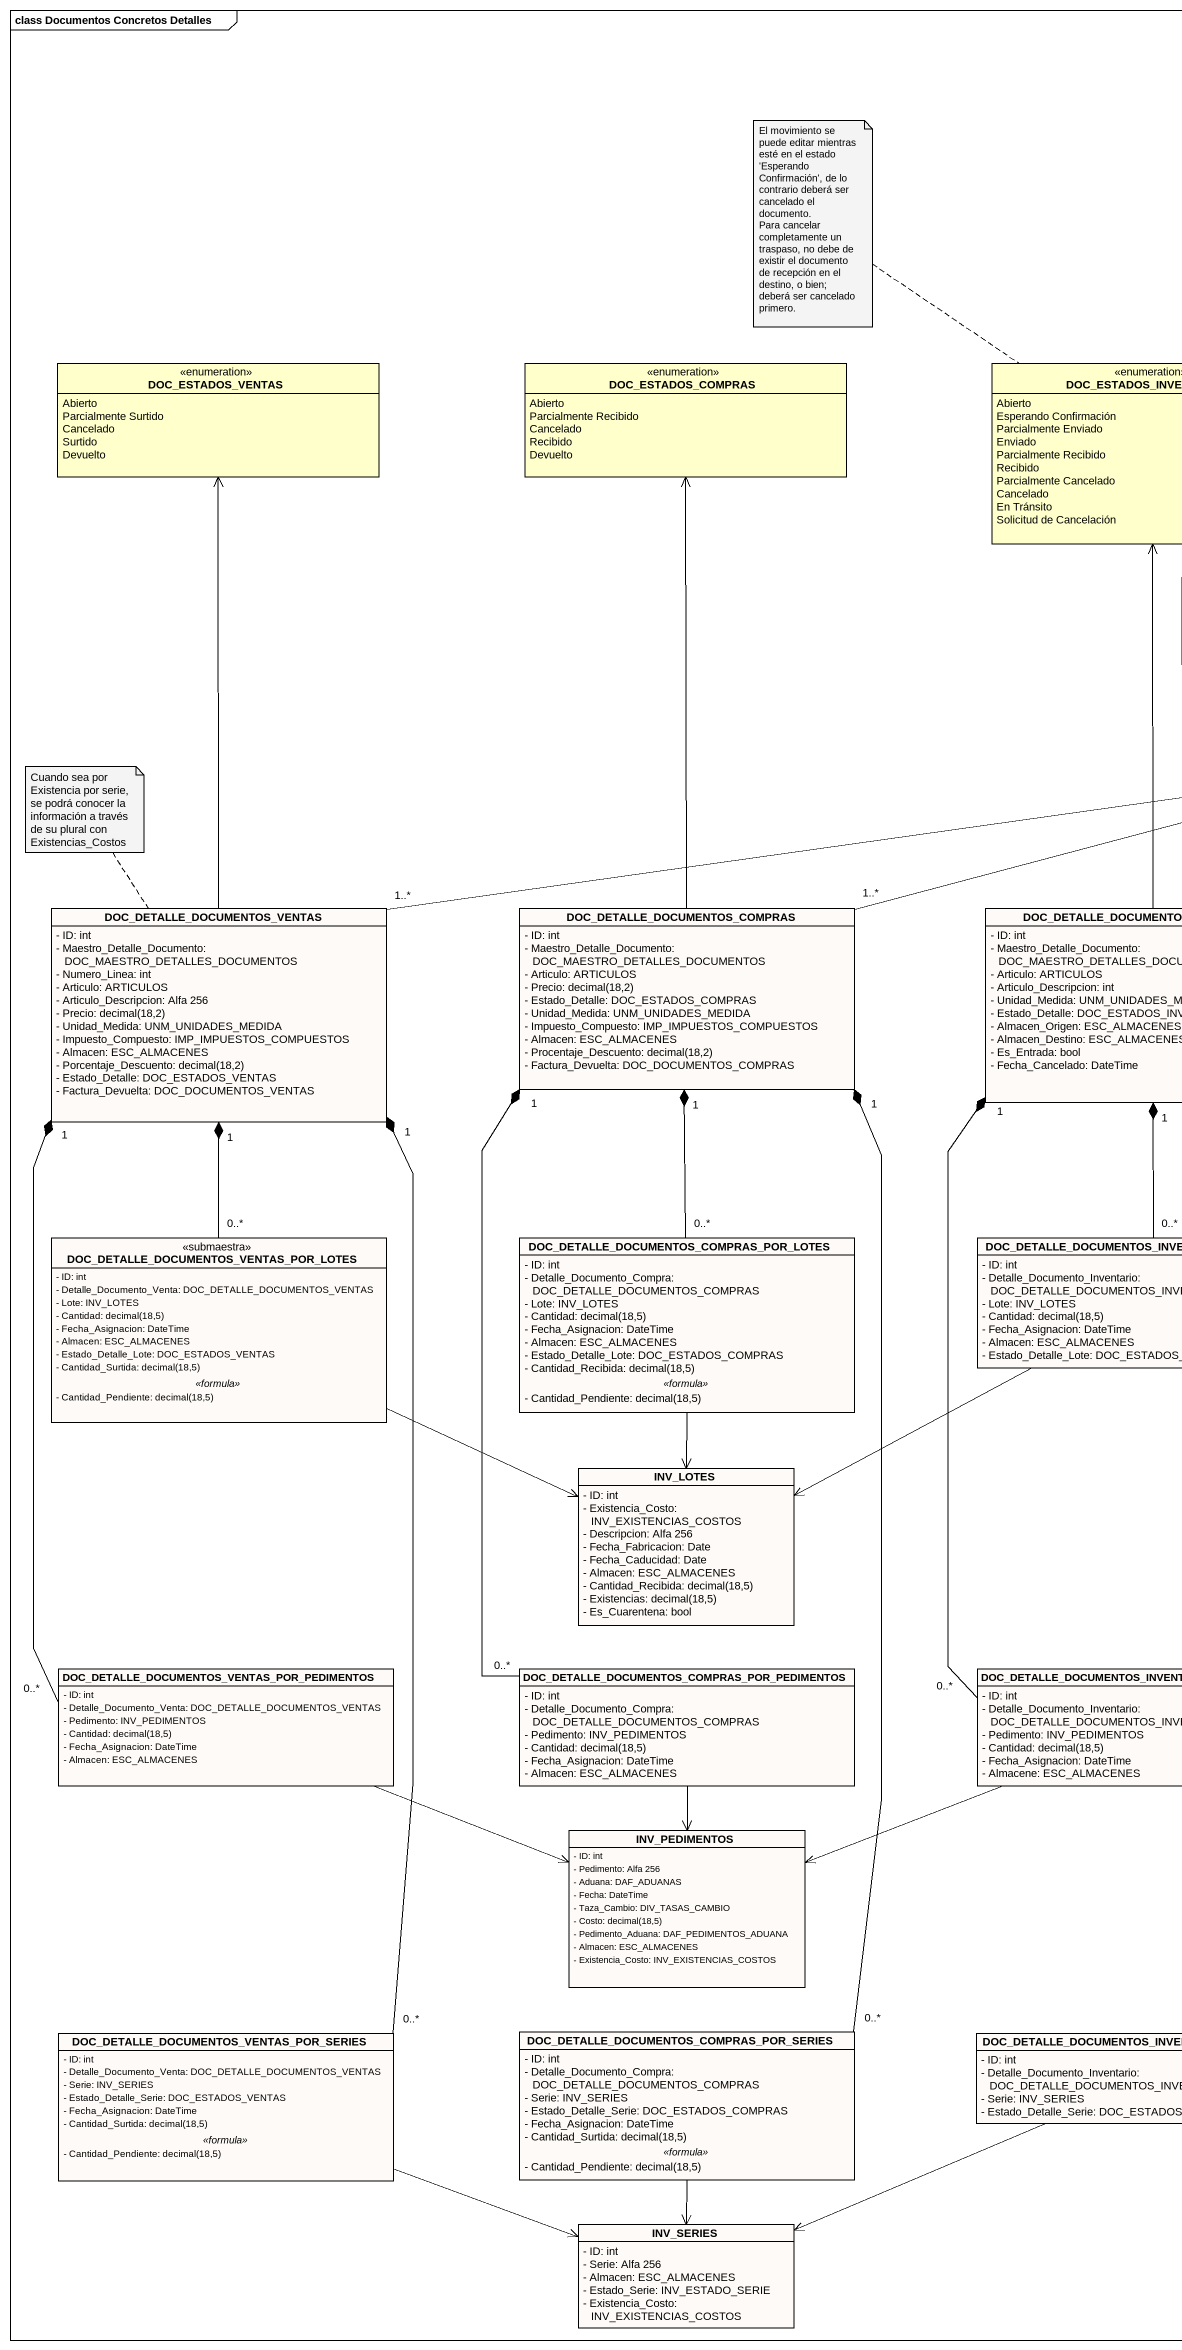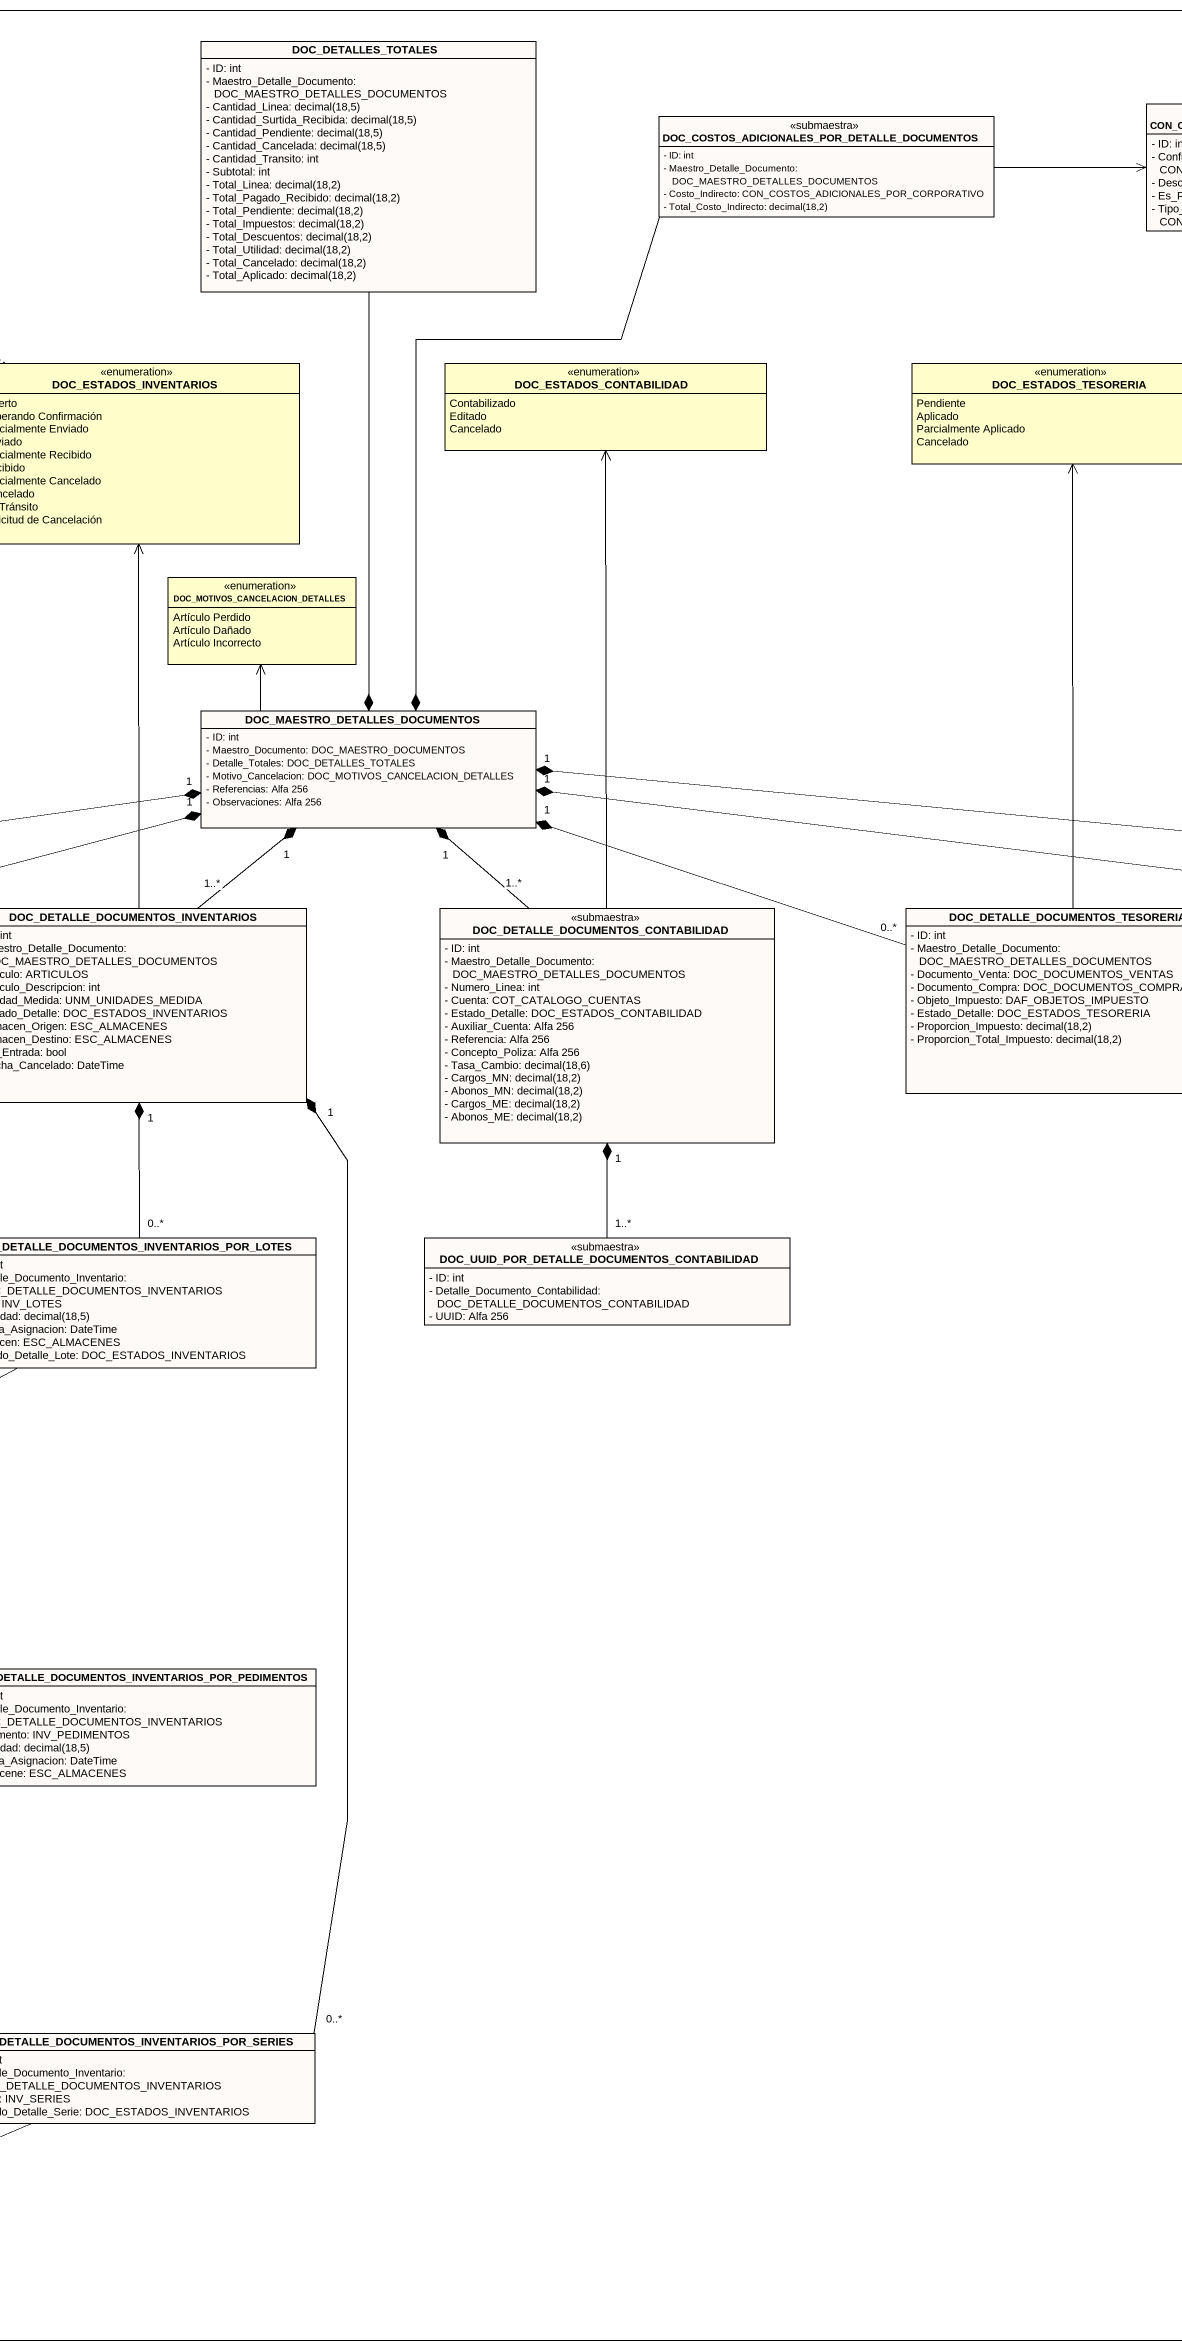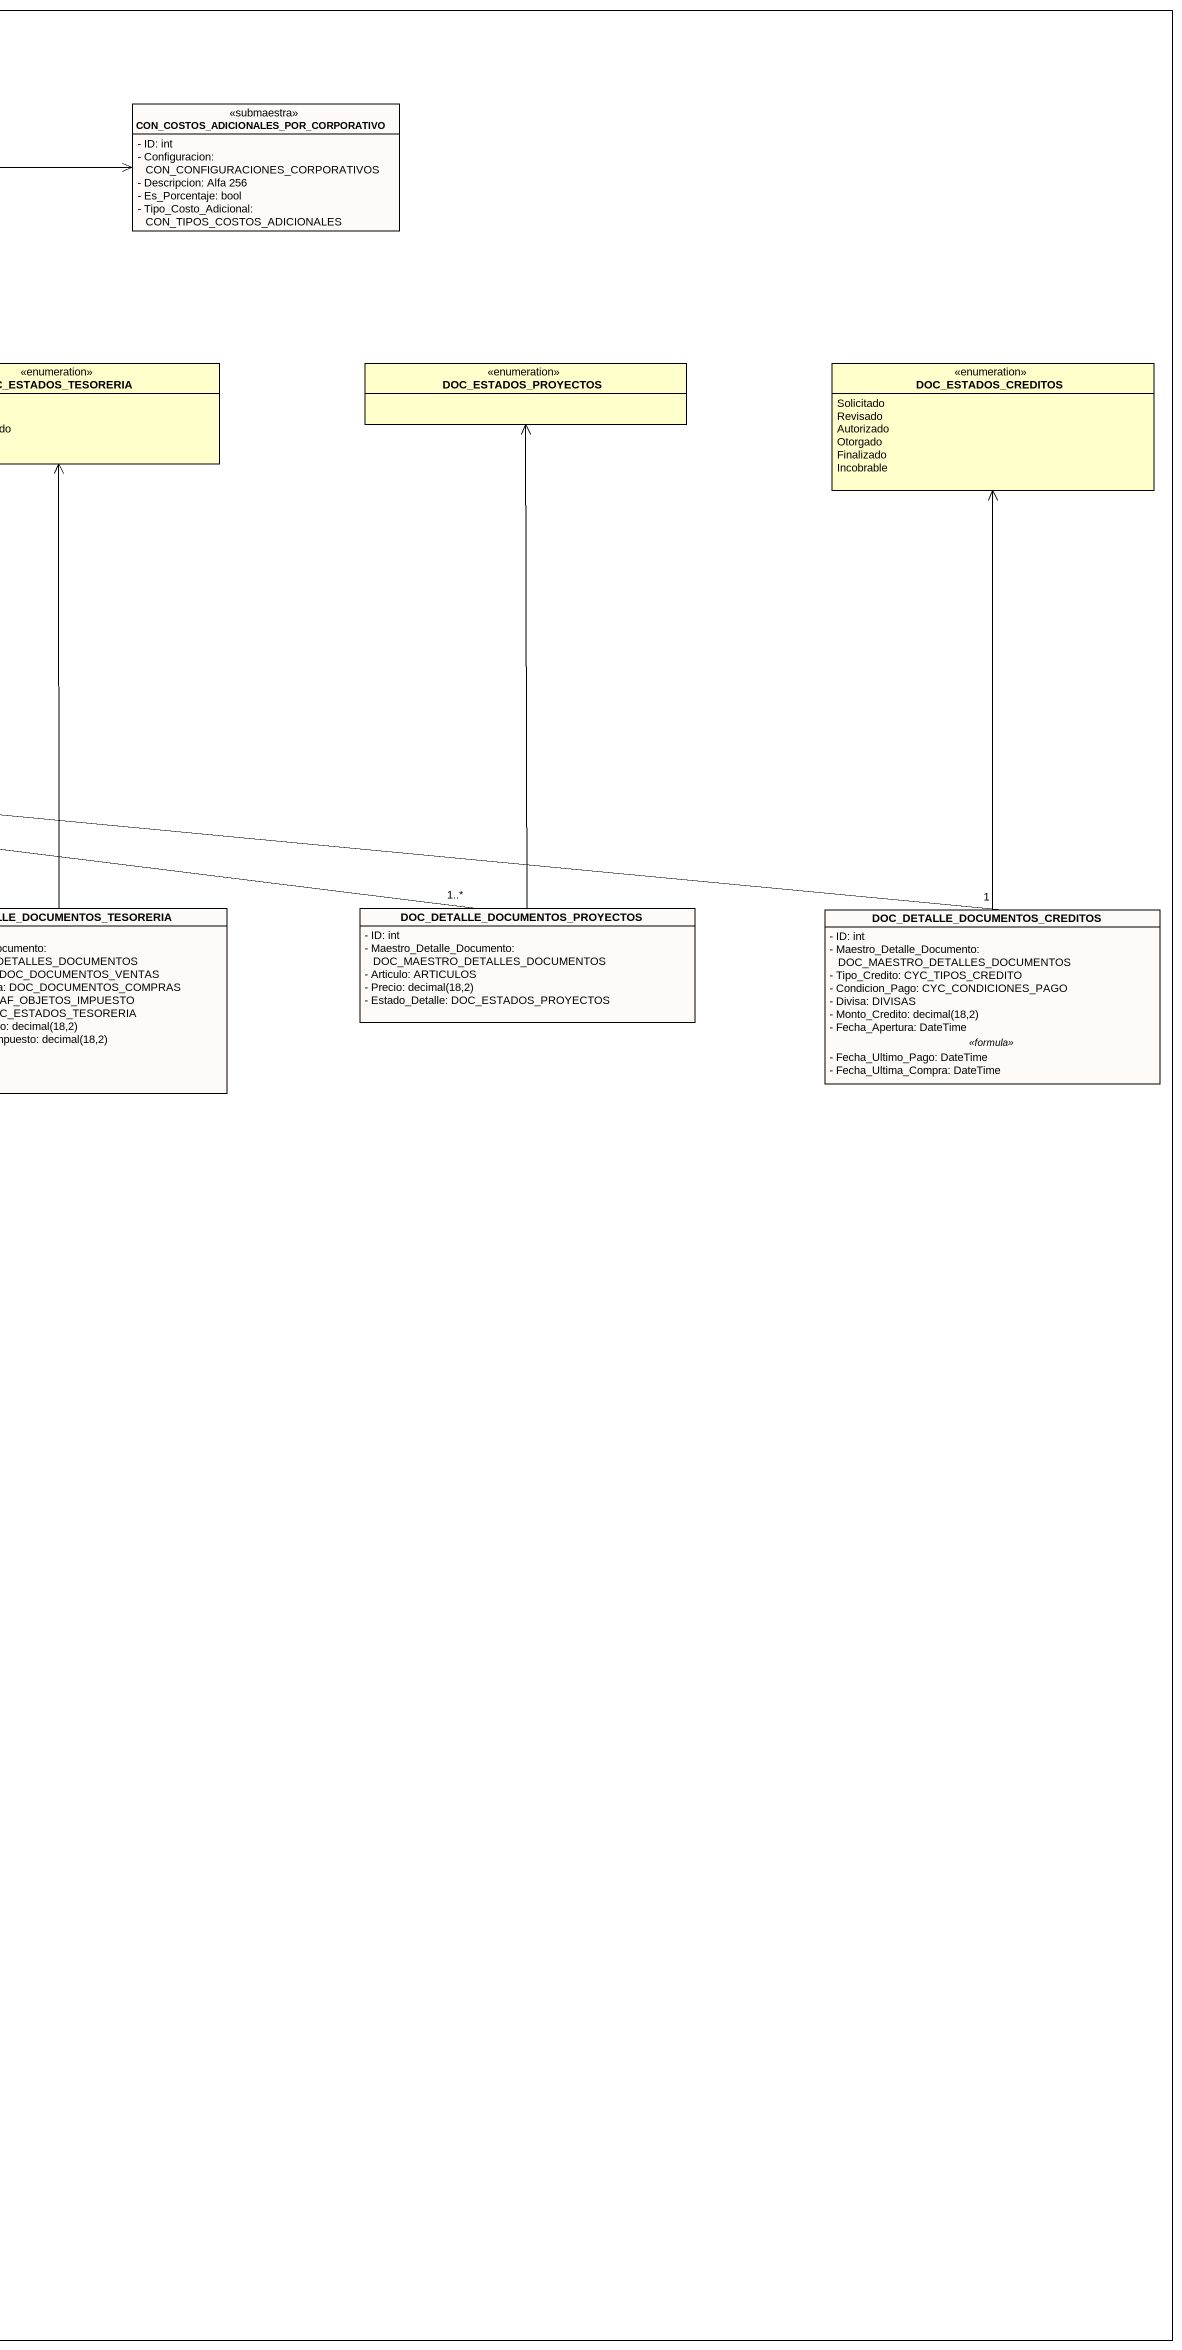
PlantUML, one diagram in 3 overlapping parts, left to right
@startuml
mainframe class Documentos Concretos Detalles
hide circle
hide empty members
skinparam classAttributeIconSize 0
class DOC_DETALLES_TOTALES #FDFAF7 {
  - ID: int
  - Maestro_Detalle_Documento: DOC_MAESTRO_DETALLES_DOCUMENTOS
  {field} - Cantidad_Linea: decimal(18,5)
  {field} - Cantidad_Surtida_Recibida: decimal(18,5)
  {field} - Cantidad_Pendiente: decimal(18,5)
  {field} - Cantidad_Cancelada: decimal(18,5)
  - Cantidad_Transito: int
  - Subtotal: int
  {field} - Total_Linea: decimal(18,2)
  {field} - Total_Pagado_Recibido: decimal(18,2)
  {field} - Total_Pendiente: decimal(18,2)
  {field} - Total_Impuestos: decimal(18,2)
  {field} - Total_Descuentos: decimal(18,2)
  {field} - Total_Utilidad: decimal(18,2)
  {field} - Total_Cancelado: decimal(18,2)
  {field} - Total_Aplicado: decimal(18,2)
}
class "CON_COSTOS_ADICIONALES_POR_CORPORATIVO" as CON_COSTOS_ADICIONALES_POR <<submaestra>> #FDFAF7 {
  - ID: int
  - Configuracion: CON_CONFIGURACIONES_CORPORATIVOS
  - Descripcion: Alfa 256
  - Es_Porcentaje: bool
  - Tipo_Costo_Adicional: CON_TIPOS_COSTOS_ADICIONALES
}
class "DOC_COSTOS_ADICIONALES_POR_DETALLE_DOCUMENTOS" as DOC_COSTOS_ADICIONALES_POR <<submaestra>> #FDFAF7 {
  - ID: int
  - Maestro_Detalle_Documento: DOC_MAESTRO_DETALLES_DOCUMENTOS
  - Costo_Indirecto: CON_COSTOS_ADICIONALES_POR_CORPORATIVO
  {field} - Total_Costo_Indirecto: decimal(18,2)
}
enum DOC_ESTADOS_VENTAS {
  Abierto
  Parcialmente Surtido
  Cancelado
  Surtido
  Devuelto
}
enum DOC_ESTADOS_COMPRAS {
  Abierto
  Parcialmente Recibido
  Cancelado
  Recibido
  Devuelto
}
enum DOC_ESTADOS_INVENTARIOS {
  Abierto
  Esperando Confirmación
  Parcialmente Enviado
  Enviado
  Parcialmente Recibido
  Recibido
  Parcialmente Cancelado
  Cancelado
  En Tránsito
  Solicitud de Cancelación
}
enum DOC_ESTADOS_CONTABILIDAD {
  Contabilizado
  Editado
  Cancelado
}
enum DOC_ESTADOS_TESORERIA {
  Pendiente
  Aplicado
  Parcialmente Aplicado
  Cancelado
}
enum DOC_ESTADOS_PROYECTOS
enum DOC_ESTADOS_CREDITOS {
  Solicitado
  Revisado
  Autorizado
  Otorgado
  Finalizado
  Incobrable
}
enum "DOC_MOTIVOS_CANCELACION_DETALLES" as DOC_MOTIVOS_CANCELACION {
  Artículo Perdido
  Artículo Dañado
  Artículo Incorrecto
}
class "DOC_MAESTRO_DETALLES_DOCUMENTOS" as DOC_MAESTRO_DETALLES #FDFAF7 {
  - ID: int
  - Maestro_Documento: DOC_MAESTRO_DOCUMENTOS
  - Detalle_Totales: DOC_DETALLES_TOTALES
  - Motivo_Cancelacion: DOC_MOTIVOS_CANCELACION_DETALLES
  - Referencias: Alfa 256
  - Observaciones: Alfa 256
}
class "DOC_DETALLE_DOCUMENTOS_VENTAS" as DOC_DETALLE_DOCUMENTOS #FDFAF7 {
  - ID: int
  - Maestro_Detalle_Documento: DOC_MAESTRO_DETALLES_DOCUMENTOS
  - Numero_Linea: int
  - Articulo: ARTICULOS
  - Articulo_Descripcion: Alfa 256
  {field} - Precio: decimal(18,2)
  - Unidad_Medida: UNM_UNIDADES_MEDIDA
  - Impuesto_Compuesto: IMP_IMPUESTOS_COMPUESTOS
  - Almacen: ESC_ALMACENES
  {field} - Porcentaje_Descuento: decimal(18,2)
  - Estado_Detalle: DOC_ESTADOS_VENTAS
  - Factura_Devuelta: DOC_DOCUMENTOS_VENTAS
}
class "DOC_DETALLE_DOCUMENTOS_COMPRAS" as DOC_DETALLE_DOCUMENTOS_2 #FDFAF7 {
  - ID: int
  - Maestro_Detalle_Documento: DOC_MAESTRO_DETALLES_DOCUMENTOS
  - Articulo: ARTICULOS
  {field} - Precio: decimal(18,2)
  - Estado_Detalle: DOC_ESTADOS_COMPRAS
  - Unidad_Medida: UNM_UNIDADES_MEDIDA
  - Impuesto_Compuesto: IMP_IMPUESTOS_COMPUESTOS
  - Almacen: ESC_ALMACENES
  {field} - Procentaje_Descuento: decimal(18,2)
  - Factura_Devuelta: DOC_DOCUMENTOS_COMPRAS
}
class "DOC_DETALLE_DOCUMENTOS_INVENTARIOS" as DOC_DETALLE_DOCUMENTOS_3 #FDFAF7 {
  - ID: int
  - Maestro_Detalle_Documento: DOC_MAESTRO_DETALLES_DOCUMENTOS
  - Articulo: ARTICULOS
  - Articulo_Descripcion: int
  - Unidad_Medida: UNM_UNIDADES_MEDIDA
  - Estado_Detalle: DOC_ESTADOS_INVENTARIOS
  - Almacen_Origen: ESC_ALMACENES
  - Almacen_Destino: ESC_ALMACENES
  - Es_Entrada: bool
  - Fecha_Cancelado: DateTime
}
class "DOC_DETALLE_DOCUMENTOS_CONTABILIDAD" as DOC_DETALLE_DOCUMENTOS_4 <<submaestra>> #FDFAF7 {
  - ID: int
  - Maestro_Detalle_Documento: DOC_MAESTRO_DETALLES_DOCUMENTOS
  - Numero_Linea: int
  - Cuenta: COT_CATALOGO_CUENTAS
  - Estado_Detalle: DOC_ESTADOS_CONTABILIDAD
  - Auxiliar_Cuenta: Alfa 256
  - Referencia: Alfa 256
  - Concepto_Poliza: Alfa 256
  {field} - Tasa_Cambio: decimal(18,6)
  {field} - Cargos_MN: decimal(18,2)
  {field} - Abonos_MN: decimal(18,2)
  {field} - Cargos_ME: decimal(18,2)
  {field} - Abonos_ME: decimal(18,2)
}
class "DOC_DETALLE_DOCUMENTOS_TESORERIA" as DOC_DETALLE_DOCUMENTOS_5 #FDFAF7 {
  - ID: int
  - Maestro_Detalle_Documento: DOC_MAESTRO_DETALLES_DOCUMENTOS
  - Documento_Venta: DOC_DOCUMENTOS_VENTAS
  - Documento_Compra: DOC_DOCUMENTOS_COMPRAS
  - Objeto_Impuesto: DAF_OBJETOS_IMPUESTO
  - Estado_Detalle: DOC_ESTADOS_TESORERIA
  {field} - Proporcion_Impuesto: decimal(18,2)
  {field} - Proporcion_Total_Impuesto: decimal(18,2)
}
class "DOC_DETALLE_DOCUMENTOS_PROYECTOS" as DOC_DETALLE_DOCUMENTOS_6 #FDFAF7 {
  - ID: int
  - Maestro_Detalle_Documento: DOC_MAESTRO_DETALLES_DOCUMENTOS
  - Articulo: ARTICULOS
  {field} - Precio: decimal(18,2)
  - Estado_Detalle: DOC_ESTADOS_PROYECTOS
}
class "DOC_DETALLE_DOCUMENTOS_CREDITOS" as DOC_DETALLE_DOCUMENTOS_7 #FDFAF7 {
  - ID: int
  - Maestro_Detalle_Documento: DOC_MAESTRO_DETALLES_DOCUMENTOS
  - Tipo_Credito: CYC_TIPOS_CREDITO
  - Condicion_Pago: CYC_CONDICIONES_PAGO
  - Divisa: DIVISAS
  {field} - Monto_Credito: decimal(18,2)
  - Fecha_Apertura: DateTime
  .. <<formula>> ..
  - Fecha_Ultimo_Pago: DateTime
  - Fecha_Ultima_Compra: DateTime
}
class "DOC_DETALLE_DOCUMENTOS_VENTAS_POR_LOTES" as DOC_DETALLE_DOCUMENTOS_8 <<submaestra>> #FDFAF7 {
  - ID: int
  - Detalle_Documento_Venta: DOC_DETALLE_DOCUMENTOS_VENTAS
  - Lote: INV_LOTES
  {field} - Cantidad: decimal(18,5)
  - Fecha_Asignacion: DateTime
  - Almacen: ESC_ALMACENES
  - Estado_Detalle_Lote: DOC_ESTADOS_VENTAS
  {field} - Cantidad_Surtida: decimal(18,5)
  .. <<formula>> ..
  {field} - Cantidad_Pendiente: decimal(18,5)
}
class "DOC_DETALLE_DOCUMENTOS_COMPRAS_POR_LOTES" as DOC_DETALLE_DOCUMENTOS_9 #FDFAF7 {
  - ID: int
  - Detalle_Documento_Compra: DOC_DETALLE_DOCUMENTOS_COMPRAS
  - Lote: INV_LOTES
  {field} - Cantidad: decimal(18,5)
  - Fecha_Asignacion: DateTime
  - Almacen: ESC_ALMACENES
  - Estado_Detalle_Lote: DOC_ESTADOS_COMPRAS
  {field} - Cantidad_Recibida: decimal(18,5)
  .. <<formula>> ..
  {field} - Cantidad_Pendiente: decimal(18,5)
}
class "DOC_DETALLE_DOCUMENTOS_INVENTARIOS_POR_LOTES" as DOC_DETALLE_DOCUMENTOS_10 #FDFAF7 {
  - ID: int
  - Detalle_Documento_Inventario: DOC_DETALLE_DOCUMENTOS_INVENTARIOS
  - Lote: INV_LOTES
  {field} - Cantidad: decimal(18,5)
  - Fecha_Asignacion: DateTime
  - Almacen: ESC_ALMACENES
  - Estado_Detalle_Lote: DOC_ESTADOS_INVENTARIOS
}
class "DOC_UUID_POR_DETALLE_DOCUMENTOS_CONTABILIDAD" as DOC_UUID_POR_DETALLE <<submaestra>> #FDFAF7 {
  - ID: int
  - Detalle_Documento_Contabilidad: DOC_DETALLE_DOCUMENTOS_CONTABILIDAD
  - UUID: Alfa 256
}
class INV_LOTES #FDFAF7 {
  - ID: int
  - Existencia_Costo: INV_EXISTENCIAS_COSTOS
  - Descripcion: Alfa 256
  - Fecha_Fabricacion: Date
  - Fecha_Caducidad: Date
  - Almacen: ESC_ALMACENES
  {field} - Cantidad_Recibida: decimal(18,5)
  {field} - Existencias: decimal(18,5)
  - Es_Cuarentena: bool
}
class "DOC_DETALLE_DOCUMENTOS_VENTAS_POR_PEDIMENTOS" as DOC_DETALLE_DOCUMENTOS_11 #FDFAF7 {
  - ID: int
  - Detalle_Documento_Venta: DOC_DETALLE_DOCUMENTOS_VENTAS
  - Pedimento: INV_PEDIMENTOS
  {field} - Cantidad: decimal(18,5)
  - Fecha_Asignacion: DateTime
  - Almacen: ESC_ALMACENES
}
class "DOC_DETALLE_DOCUMENTOS_COMPRAS_POR_PEDIMENTOS" as DOC_DETALLE_DOCUMENTOS_12 #FDFAF7 {
  - ID: int
  - Detalle_Documento_Compra: DOC_DETALLE_DOCUMENTOS_COMPRAS
  - Pedimento: INV_PEDIMENTOS
  {field} - Cantidad: decimal(18,5)
  - Fecha_Asignacion: DateTime
  - Almacen: ESC_ALMACENES
}
class "DOC_DETALLE_DOCUMENTOS_INVENTARIOS_POR_PEDIMENTOS" as DOC_DETALLE_DOCUMENTOS_13 #FDFAF7 {
  - ID: int
  - Detalle_Documento_Inventario: DOC_DETALLE_DOCUMENTOS_INVENTARIOS
  - Pedimento: INV_PEDIMENTOS
  {field} - Cantidad: decimal(18,5)
  - Fecha_Asignacion: DateTime
  - Almacene: ESC_ALMACENES
}
class INV_PEDIMENTOS #FDFAF7 {
  - ID: int
  - Pedimento: Alfa 256
  - Aduana: DAF_ADUANAS
  - Fecha: DateTime
  - Taza_Cambio: DIV_TASAS_CAMBIO
  {field} - Costo: decimal(18,5)
  - Pedimento_Aduana: DAF_PEDIMENTOS_ADUANA
  - Almacen: ESC_ALMACENES
  - Existencia_Costo: INV_EXISTENCIAS_COSTOS
}
class "DOC_DETALLE_DOCUMENTOS_VENTAS_POR_SERIES" as DOC_DETALLE_DOCUMENTOS_14 #FDFAF7 {
  - ID: int
  - Detalle_Documento_Venta: DOC_DETALLE_DOCUMENTOS_VENTAS
  - Serie: INV_SERIES
  - Estado_Detalle_Serie: DOC_ESTADOS_VENTAS
  - Fecha_Asignacion: DateTime
  {field} - Cantidad_Surtida: decimal(18,5)
  .. <<formula>> ..
  {field} - Cantidad_Pendiente: decimal(18,5)
}
class "DOC_DETALLE_DOCUMENTOS_COMPRAS_POR_SERIES" as DOC_DETALLE_DOCUMENTOS_15 #FDFAF7 {
  - ID: int
  - Detalle_Documento_Compra: DOC_DETALLE_DOCUMENTOS_COMPRAS
  - Serie: INV_SERIES
  - Estado_Detalle_Serie: DOC_ESTADOS_COMPRAS
  - Fecha_Asignacion: DateTime
  {field} - Cantidad_Surtida: decimal(18,5)
  .. <<formula>> ..
  {field} - Cantidad_Pendiente: decimal(18,5)
}
class "DOC_DETALLE_DOCUMENTOS_INVENTARIOS_POR_SERIES" as DOC_DETALLE_DOCUMENTOS_16 #FDFAF7 {
  - ID: int
  - Detalle_Documento_Inventario: DOC_DETALLE_DOCUMENTOS_INVENTARIOS
  - Serie: INV_SERIES
  - Estado_Detalle_Serie: DOC_ESTADOS_INVENTARIOS
}
class INV_SERIES #FDFAF7 {
  - ID: int
  - Serie: Alfa 256
  - Almacen: ESC_ALMACENES
  - Estado_Serie: INV_ESTADO_SERIE
  - Existencia_Costo: INV_EXISTENCIAS_COSTOS
}
DOC_DETALLES_TOTALES --* DOC_MAESTRO_DETALLES
DOC_COSTOS_ADICIONALES_POR -right-> CON_COSTOS_ADICIONALES_POR
DOC_COSTOS_ADICIONALES_POR --* DOC_MAESTRO_DETALLES
DOC_MAESTRO_DETALLES -up-> DOC_MOTIVOS_CANCELACION
DOC_DETALLE_DOCUMENTOS -up-> DOC_ESTADOS_VENTAS
DOC_DETALLE_DOCUMENTOS "1..*" -right-* "1" DOC_MAESTRO_DETALLES
DOC_DETALLE_DOCUMENTOS_2 -up-> DOC_ESTADOS_COMPRAS
DOC_DETALLE_DOCUMENTOS_2 "1..*" -right-* "1" DOC_MAESTRO_DETALLES
DOC_DETALLE_DOCUMENTOS_3 -up-> DOC_ESTADOS_INVENTARIOS
DOC_DETALLE_DOCUMENTOS_3 "1..*" -up-* "1" DOC_MAESTRO_DETALLES
DOC_DETALLE_DOCUMENTOS_4 -up-> DOC_ESTADOS_CONTABILIDAD
DOC_DETALLE_DOCUMENTOS_4 "1..*" -up-* "1" DOC_MAESTRO_DETALLES
DOC_DETALLE_DOCUMENTOS_5 -up-> DOC_ESTADOS_TESORERIA
DOC_DETALLE_DOCUMENTOS_5 "0..*" -left-* "1" DOC_MAESTRO_DETALLES
DOC_DETALLE_DOCUMENTOS_6 -up-> DOC_ESTADOS_PROYECTOS
DOC_DETALLE_DOCUMENTOS_6 "1..*" -left-* "1" DOC_MAESTRO_DETALLES
DOC_DETALLE_DOCUMENTOS_7 -up-> DOC_ESTADOS_CREDITOS
DOC_DETALLE_DOCUMENTOS_7 "1" -left-* "1" DOC_MAESTRO_DETALLES
DOC_DETALLE_DOCUMENTOS_8 "0..*" -up-* "1" DOC_DETALLE_DOCUMENTOS
DOC_DETALLE_DOCUMENTOS_8 -right-> INV_LOTES
DOC_DETALLE_DOCUMENTOS_9 "0..*" -up-* "1" DOC_DETALLE_DOCUMENTOS_2
DOC_DETALLE_DOCUMENTOS_9 --> INV_LOTES
DOC_DETALLE_DOCUMENTOS_10 "0..*" -up-* "1" DOC_DETALLE_DOCUMENTOS_3
DOC_DETALLE_DOCUMENTOS_10 -left-> INV_LOTES
DOC_UUID_POR_DETALLE "1..*" -up-* "1" DOC_DETALLE_DOCUMENTOS_4
DOC_DETALLE_DOCUMENTOS_11 "0..*" -up-* "1" DOC_DETALLE_DOCUMENTOS
DOC_DETALLE_DOCUMENTOS_11 -right-> INV_PEDIMENTOS
DOC_DETALLE_DOCUMENTOS_12 "0..*" -up-* "1" DOC_DETALLE_DOCUMENTOS_2
DOC_DETALLE_DOCUMENTOS_12 --> INV_PEDIMENTOS
DOC_DETALLE_DOCUMENTOS_13 "0..*" -up-* "1" DOC_DETALLE_DOCUMENTOS_3
DOC_DETALLE_DOCUMENTOS_13 -left-> INV_PEDIMENTOS
DOC_DETALLE_DOCUMENTOS_14 "0..*" -up-* "1" DOC_DETALLE_DOCUMENTOS
DOC_DETALLE_DOCUMENTOS_14 -right-> INV_SERIES
DOC_DETALLE_DOCUMENTOS_15 "0..*" -up-* "1" DOC_DETALLE_DOCUMENTOS_2
DOC_DETALLE_DOCUMENTOS_15 --> INV_SERIES
DOC_DETALLE_DOCUMENTOS_16 "0..*" -up-* "1" DOC_DETALLE_DOCUMENTOS_3
DOC_DETALLE_DOCUMENTOS_16 -left-> INV_SERIES
note top of DOC_ESTADOS_INVENTARIOS
  El movimiento se puede editar mientras esté en el estado 'Esperando Confirmación', de lo contrario deberá ser cancelado el documento.
  Para cancelar completamente un traspaso, no debe de existir el documento de recepción en el destino, o bien; deberá ser cancelado primero.
end note
note top of DOC_DETALLE_DOCUMENTOS : Cuando sea por Existencia por serie, se podrá conocer la información a través de su plural con Existencias_Costos
@enduml
